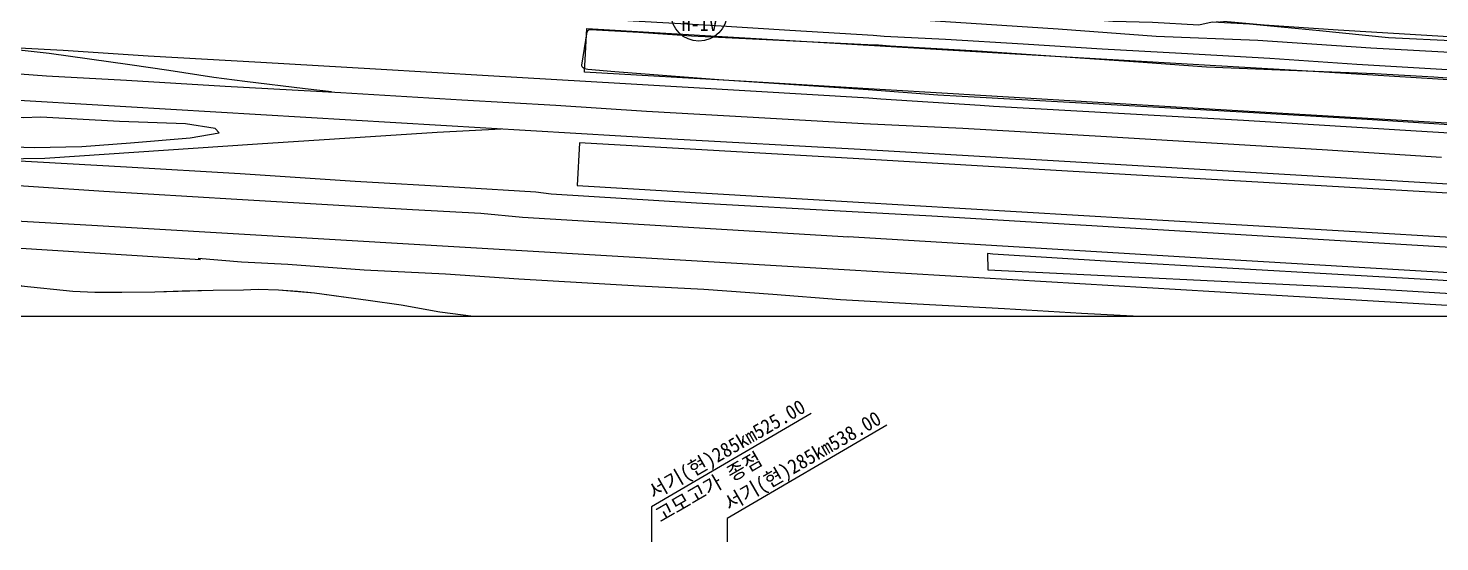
# Model space of a CAD drawing. Header units: millimetres. Extents: x 8678 to 9474, y 1103 to 1809.
# Drawn here: x 9045.7 to 9287.9, y 1364.9 to 1453 of the extents above; entities that cross this region are included whole.
import ezdxf
from ezdxf.enums import TextEntityAlignment as Align
from ezdxf.xclip import XClip

# ---------------------------------------------------------------- set-up
doc = ezdxf.new("R2010")
doc.units = ezdxf.units.MM
doc.header["$LTSCALE"] = 10
doc.header["$MEASUREMENT"] = 0
doc.header["$XCLIPFRAME"] = 2
doc.layers.add('TX-PAPR', color=2, linetype='Continuous', plot=False)
for name, color, linetype in [('TZ-BASE', 253, 'Continuous'), ('TZ-LEAL', 1, 'Continuous'), ('TZ-LEAT', 3, 'Continuous')]:
    doc.layers.add(name, color=color, linetype=linetype)
doc.styles.get("Standard").update_dxf_attribs({"font": 'GulimChe.ttf'})
doc.styles.add('SYMBTEXT', font='GulimChe.ttf')

# ---------------------------------------------------------------- blocks, each defined once
blk = doc.blocks.new('JD-SHSSDFHSH4')
at = {"layer": 'TZ-BASE'}
for points in [[(554.16, -44.77), (529.33, -43.26), (499.71, -41.42), (478.27, -40.22), (456.85, -39.04), (454.57, -38.85), (437.51, -37.79), (435.43, -37.62), (415.14, -36.44), (392.69, -35.08), (370.12, -33.77), (350.8, -32.62), (331.13, -31.47), (311.8, -30.39), (297.17, -29.41), (283.1, -28.7)], [(279.76, -32.7), (294.32, -33.76), (308.05, -34.54), (324.99, -35.53), (344.87, -36.64), (365.62, -37.9), (381.72, -38.83), (397.29, -39.84), (415.6, -40.87), (434.55, -41.98), (451.58, -42.78), (461.4, -43.35), (475.27, -44.15), (495.22, -45.35), (513.23, -46.41), (533.72, -47.73)], [(286, -21.92), (299.85, -21.68), (312.34, -21.48), (322.14, -21.27), (330.71, -21.16), (338.14, -21.22), (348.63, -21.58), (357.67, -22.02), (369.55, -22.74), (382.16, -23.55), (395.02, -24.33), (408.28, -25.1), (421.88, -25.92), (436.17, -26.83), (438.07, -26.98), (448.61, -27.49), (461.94, -28.27), (475.48, -29.15), (489.11, -29.89), (504.27, -30.77), (519.2, -31.79), (535.69, -32.74)], [(284.42, -28.72), (288.13, -29.17), (294.78, -29.9), (301.73, -30.84), (301.73, -30.84), (308.64, -31.83), (315.33, -32.8), (315.33, -32.8), (315.33, -32.8), (323.07, -34.01), (328.35, -34.69), (338.74, -35.94), (343.22, -36.47)], [(254, -34.69), (261.27, -35.61), (269.2, -36.27), (277.86, -36.85), (284.73, -37.68), (400.6, -44.52), (433.97, -46.34), (468.06, -48.35), (610.34, -56.78), (627.69, -57.15), (657.15, -56.48), (674.53, -56.58)], [(283.06, -48.07), (294.06, -47.89), (330.53, -45.42), (361.35, -43.43), (372.34, -42.86)], [(204.6, -47.67), (247.77, -46.65), (254.04, -46.64), (260.79, -46.89), (267.01, -47.39), (287.72, -48.26), (308.09, -49.42), (327.55, -50.54), (347.32, -51.86), (365.21, -52.86), (378.31, -53.68), (380.91, -54.04), (405.86, -55.58), (432.59, -57.05), (446.27, -57.8), (485.03, -60.16), (554.25, -64.3), (635.23, -68.94), (660.14, -71.23), (676.05, -73.19), (682.7, -74.43), (709.12, -77.82)], [(264.57, -51.09), (279.96, -51.99), (304.19, -53.55), (327.02, -54.92), (357.16, -56.69), (368.86, -57.37), (376.02, -58.02), (431.99, -61.4)], [(709.38, -81.5), (703.94, -81.72), (693.59, -81.9), (681.83, -81.77), (661.98, -80.82), (633.44, -78.95), (500.54, -71.18), (431.21, -67.09), (303.09, -59.53), (278.05, -58.11), (248.97, -56.62), (228.63, -55.31), (222.27, -54.77)], [(708.92, -77.85), (672.14, -75.68), (491.56, -64.98), (431.83, -61.4)], [(320.36, -65.09), (327.78, -65.67), (335.73, -66.11), (348.82, -67.07), (362.82, -67.75), (375.41, -68.63), (386.18, -69.21), (396.01, -69.79), (407.12, -70.4), (418.96, -71.25), (430.57, -72.13), (432.61, -72.27), (443.71, -72.88), (458.74, -73.72), (471.93, -74.49), (486.57, -75.24), (500.15, -76.02), (508.1, -76.49)], [(455.85, -67.09), (519.38, -70.18), (558.7, -72.58), (605.29, -75.49), (641.21, -77.28), (671.81, -79.4), (672.34, -76.47), (597.32, -72.7), (580.11, -71.82), (533.06, -68.84), (516.89, -67.93), (476.99, -65.64), (456.72, -64.4), (455.8, -64.26), (455.85, -67.09)]]:
    blk.add_lwpolyline(points, dxfattribs=at)
for points, elevation in [([(703.76, -37.2), (688.22, -36.39), (667.35, -35.17), (648.57, -33.82), (634.87, -32.95), (595.17, -30.68), (575.98, -29.76), (561.54, -28.72), (515.96, -25.97), (503.3, -25.07), (491.25, -24.02), (483.65, -23.69), (469.09, -23.23), (461.39, -22.63), (452.96, -21.96), (445.19, -21.71), (437.37, -21.51)], 40), ([(391.88, -33.1), (387.2, -32.71), (386.66, -32.56), (386.4, -32.42), (386.25, -32.24), (386.2, -31.96), (387.13, -26.25), (387.27, -25.98), (387.43, -25.85), (387.71, -25.81), (395.96, -26.27), (405, -26.92), (436.41, -28.46)], 41), ([(436.41, -28.46), (437.09, -28.49), (439.08, -28.61)], 41), ([(439.08, -28.61), (454.09, -29.48), (481.73, -31.4), (493.37, -32.25), (506, -32.75), (522.33, -33.37), (532.41, -33.98), (572.35, -36.9)], 41), ([(545.61, -42.86), (520.94, -41.28), (499.5, -40.04), (462.75, -37.98), (451.45, -37.35)], 41), ([(435.34, -36.2), (431.17, -35.87), (409.7, -34.45), (391.88, -33.1)], 41), ([(451.45, -37.35), (447.28, -37.12), (435.34, -36.2)], 41), ([(251.19, -44.29), (259.38, -44.75), (269.64, -45.65), (274.73, -45.83), (277.78, -45.64), (292.2, -46.05), (300.41, -45.91), (308.73, -45.28), (318.98, -44.44), (323.97, -43.56), (323.27, -42.84), (318.2, -41.99), (306.84, -41.62), (293.34, -40.87), (290.31, -40.99), (283.15, -40.22), (279.06, -40.26), (274.95, -40.45), (268.86, -39.83), (258.73, -38.49), (250.53, -37.6), (244.41, -36.97)], 40)]:
    blk.add_lwpolyline(points, dxfattribs=dict(at, elevation=elevation))
at = {"layer": 'TZ-BASE', "flags": 128}
blk.add_lwpolyline([(152.09, -44.64), (158.57, -45.46), (163.82, -46.01), (169.05, -46.61), (175.08, -47.46), (183.1, -48.71), (192.01, -50.05), (206.14, -52.55), (221.62, -54.54), (232.48, -56.58), (245.92, -58.84), (266.12, -61.54), (276.28, -62.5), (320.74, -65.28)], dxfattribs=at)
at = {"layer": 'TZ-BASE'}
for points in [[(437.04, -23.91, 40.1), (445.96, -24.31, 40.12), (467.92, -25.72, 40.21), (484.77, -26.95, 40.21), (502.18, -27.64, 40.21), (521.58, -28.95, 40.21), (541.43, -30.07, 40.14)], [(437.28, -22.19, 41.26), (439.96, -22.26, 41.28), (449.34, -22.48, 41.26), (463.02, -23.3, 41.26), (477.32, -24.39, 41.36), (484.14, -24.59, 41.5), (492.04, -25.06, 41.51), (494.36, -24.53, 41.51), (500.76, -24.84, 41.47), (512.76, -25.99, 41.47), (524.6, -27.2, 41.47), (536.57, -27.8, 41.47), (543.57, -28.03, 41.48), (548.29, -28.53, 41.52), (554.83, -28.92, 41.52), (564.62, -29.54, 41.52), (574.14, -30.17, 41.52), (585.5, -31.06, 41.49), (588.59, -30.4, 41.06)], [(386.68, -33.14, 41.12), (387.03, -25.68, 41.05), (436.4, -28.56, 41.01)], [(436.4, -28.56, 41.01), (439.25, -28.73, 41.01)], [(439.25, -28.73, 41.01), (461.54, -30.04, 40.99), (510.78, -32.9, 40.98), (562.79, -36.14, 40.99), (588.15, -37.82, 40.99), (606.46, -40.18, 41.02), (606.13, -46.08, 41.05), (584.29, -44.87, 41.09), (540.44, -42.22, 41.12), (492.95, -39.42, 41.13), (451.74, -37, 41.14), (450.87, -36.95, 41.14)], [(435.37, -36.01, 41.16), (414.42, -34.74, 41.19), (386.68, -33.14, 41.12)], [(450.87, -36.95, 41.14), (435.37, -36.01, 41.16)], [(433.71, -48.05, 40.87), (385.79, -45.28, 40.87), (385.41, -52.6, 40.87), (432.69, -55.39, 40.87)], [(469.52, -50.12, 40.87), (433.71, -48.05, 40.87)], [(605.73, -58.32, 40.87), (544.66, -54.46, 40.87), (469.52, -50.12, 40.87)], [(432.69, -55.39, 40.87), (481, -58.23, 40.87)], [(481, -58.23, 40.87), (605.24, -65.56, 40.87), (605.73, -58.32, 40.87)], [(200.27, -61.99, 40.25), (209.84, -63, 39.82), (223.8, -64.59, 39.68), (234.4, -65.5, 39.51), (244.59, -67.05, 39.38), (244.59, -67.05, 39.4), (244.59, -67.05, 39.41), (250.69, -67.71, 39.41), (261.83, -67.64, 39.64), (270.12, -68.17, 39.65), (279.19, -68.83, 39.73), (279.19, -68.83, 39.73), (279.19, -68.83, 39.74), (279.19, -68.83, 39.74), (289.98, -69.78, 39.79), (289.97, -69.79, 39.79), (289.97, -69.79, 39.8), (298.83, -70.72, 39.8)], [(298.83, -70.72, 39.8), (302.66, -70.9, 39.35), (312.9, -70.82, 39.51), (322.92, -70.56, 39.53), (328.15, -70.48, 39.76), (330.66, -70.39, 39.77), (334.15, -70.51, 39.77), (340.32, -71.02, 39.77), (349.56, -72.26, 39.77), (355.22, -73.07, 39.72), (361.83, -74.25, 39.72), (371.71, -75.53, 39.72), (381.27, -77.16, 39.72), (389.8, -78.72, 39.72), (400.17, -80.86, 39.71), (409.95, -82.56, 39.59), (415.95, -83.57, 39.59), (421.63, -84.47, 39.46), (428.48, -85.85, 39.27)], [(302.66, -70.9, 39.63), (307.28, -70.87, 39.72), (312.9, -70.82, 39.77), (317.63, -70.65, 39.81), (322.92, -70.56, 39.92), (328.15, -70.48, 39.98), (330.66, -70.39, 39.98), (334.15, -70.51, 40.05), (337.38, -70.71, 40.08), (340.32, -71.02, 40.05), (343.62, -71.46, 40.05), (349.56, -72.26, 40.05), (355.22, -73.07, 40.07), (361.83, -74.25, 40.08), (371.71, -75.53, 40.1), (381.27, -77.16, 40.12), (389.8, -78.72, 40.04), (395.81, -79.99, 39.97), (400.17, -80.86, 39.88), (405.13, -81.78, 39.83), (409.95, -82.56, 39.8), (415.95, -83.57, 39.81), (421.63, -84.47, 39.81)], [(280.88, -75.02, 39.8), (295.08, -76.05, 39.85), (295.08, -76.05, 39.85)]]:
    blk.add_polyline3d(points, dxfattribs=at)
blk = doc.blocks.new('TTTW101-2')
blk.add_line((-6, 0), (6, 0))
blk.add_circle((0, 0), 6)
at = {"style": 'SYMBTEXT'}
for tag, p in [('TTTW_TITLE_1', (0.17, 2.77)), ('TTTW_TITLE_2', (0.17, -2.31))]:
    blk.add_attdef(tag, text='', height=3, dxfattribs=at).set_placement(p, align=Align.MIDDLE_CENTER)
blk = doc.blocks.new('JD-ZSGSG5GJK')
at = {"layer": 'TZ-BASE', "xscale": 0.7999999999995197, "yscale": 0.7999999999995197, "zscale": 0.7999999999995197, "rotation": 359.9999999981631}
blk.add_blockref('TTTW101-2', (398.69, 51.97), dxfattribs=at).add_auto_attribs({'TTTW_TITLE_1': '11/U', 'TTTW_TITLE_2': 'H-IV'})

msp = doc.modelspace()

# ---------------------------------------------------------------- linework, layer by layer
at = {"layer": 'TX-PAPR'}
msp.add_lwpolyline([(8762.12, 1403.59), (9463.08, 1403.59), (9444.05, 1553.59), (8746.92, 1553.59), (8762.12, 1403.59)], dxfattribs=at)
at = {"layer": 'TZ-LEAL'}
for points in [[(9180.07, 1386.9), (9152.68, 1370.87), (9152.68, 1364.87)], [(9193.07, 1384.9), (9165.68, 1368.87), (9165.68, 1364.87)]]:
    msp.add_lwpolyline(points, dxfattribs=at)

# ---------------------------------------------------------------- block references
at = {"layer": 'TZ-BASE'}
ref = msp.add_blockref('JD-SHSSDFHSH4', (8754.52, 1478.59), dxfattribs=at)
XClip(ref).set_block_clipping_path([(7.6006922949, -75), (708.5594906188, -74.9999999999), (689.5251147495, 75.0000000001), (-7.600692294, 75)])
msp.add_blockref('JD-ZSGSG5GJK', (8762.12, 1403.59), dxfattribs=at)

# ---------------------------------------------------------------- texts
at = {"layer": 'TZ-LEAT'}
for s, p in [('서기(현)285km525.00', (9166.18, 1379.66)), ('서기(현)285km538.00', (9179.18, 1377.66))]:
    msp.add_text(s, height=2.5, rotation=30, dxfattribs=at).set_placement(p, align=Align.CENTER)
msp.add_text('고모고가 종점', height=2.5, rotation=30, dxfattribs=at).set_placement((9154.23, 1368.07))

doc.saveas('drawing.dxf')
